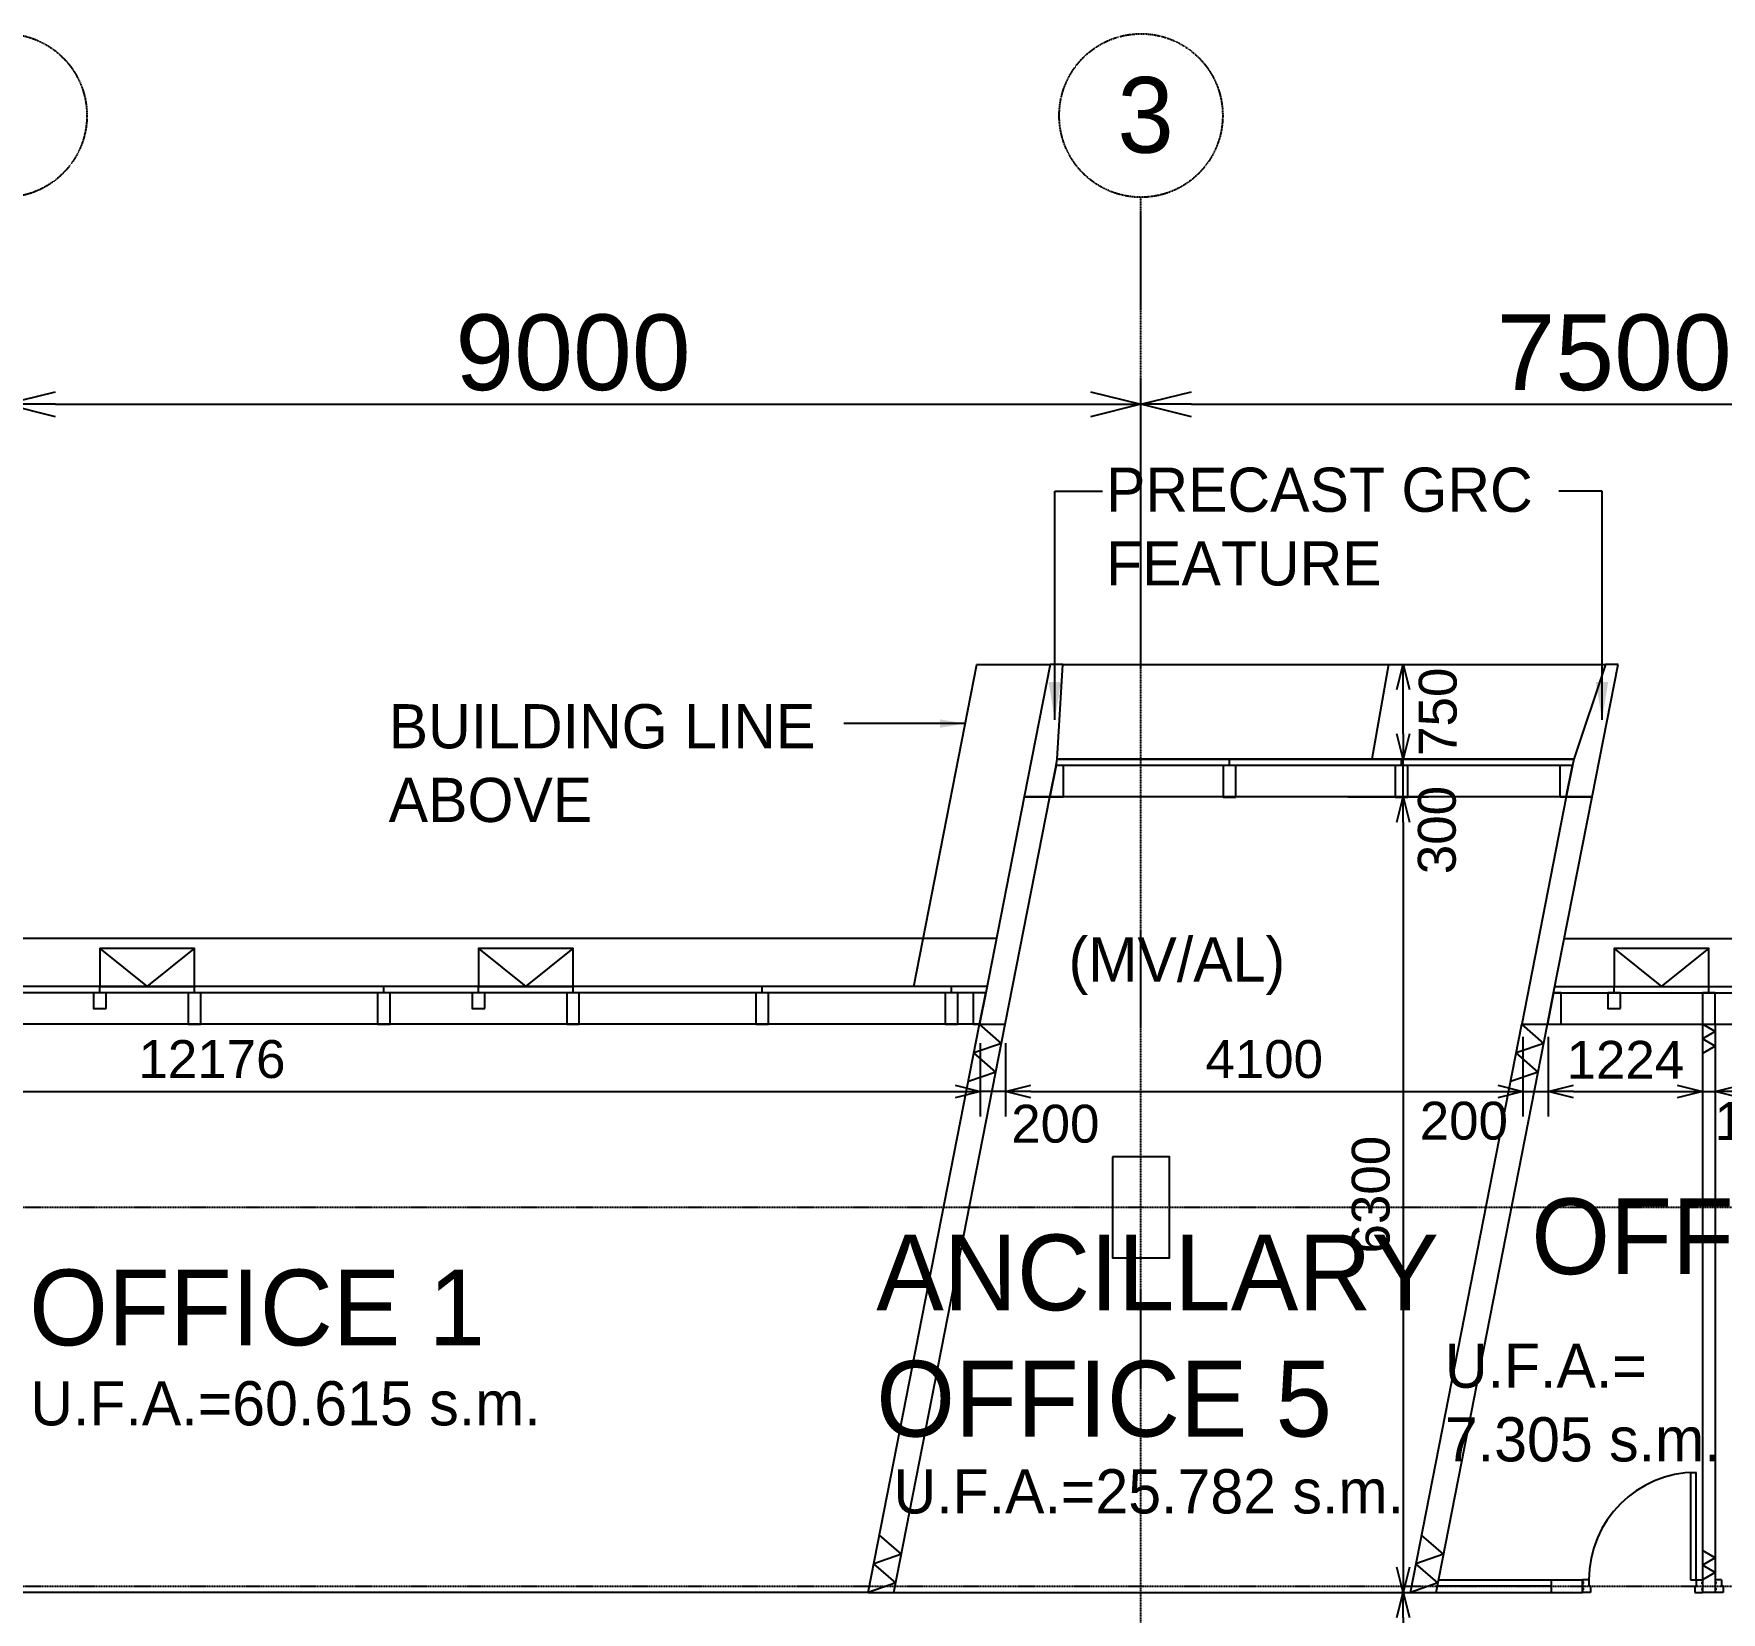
# Model space of a CAD drawing. Header units: millimetres. Extents: x 451 to 50135, y 300 to 56041.
# Drawn here: x 12973 to 26345, y 40703 to 53205 of the extents above; entities that cross this region are included whole.
import ezdxf

# ---------------------------------------------------------------- set-up
doc = ezdxf.new("R2010")
doc.units = ezdxf.units.MM
doc.linetypes.add('DASHDOT', pattern=[1, 0.5, -0.25, 0, -0.25])
doc.layers.get('0').update_dxf_attribs({"color": 8})
doc.layers.get('Defpoints').update_dxf_attribs({"color": 8})
for name, color, linetype in [('DLN020__', 8, 'DASHDOT'), ('DLN030', 8, 'Continuous'), ('DLN030_1', 8, 'Continuous'), ('DLN040__', 8, 'Continuous'), ('DLN041_1', 8, 'Continuous'), ('DLN041__', 8, 'Continuous'), ('DLN061__1', 8, 'Continuous'), ('DLN210__', 8, 'Continuous'), ('DLN220__', 8, 'Continuous'), ('DLN280__', 8, 'Continuous'), ('DLN314__', 8, 'Continuous'), ('DLN324__', 8, 'Continuous'), ('DLN325__', 8, 'Continuous'), ('FITDOOR', 8, 'Continuous')]:
    doc.layers.add(name, color=color, linetype=linetype)
doc.styles.add('A_IAS_GRID$0$Standard', font='txt')
doc.styles.add('SWIS721LT450', font='swissl.ttf')
doc.styles.add('SWIS721LT750', font='swissl.ttf')
doc.dimstyles.new('INTDIM', dxfattribs={"dimscale": 200, "dimtxt": 2.25, "dimasz": 1.5, "dimexe": 1, "dimexo": 0, "dimgap": 1, "dimtad": 1, "dimdec": 0, "dimrnd": 1, "dimzin": 1, "dimdsep": 46, "dimtxsty": 'SWIS721LT450', "dimcen": 1, "dimclrd": 256, "dimclre": 256, "dimclrt": 256, "dimaunit": 1, "dimadec": 3, "dimazin": 0, "dimtfac": 1, "dimtdec": 0, "dimtix": 1, "dimtmove": 2, "dimatfit": 0, "dimfxl": 1, "dimtolj": 1, "dimtzin": 0, "dimarcsym": 0})

# ---------------------------------------------------------------- blocks, each defined once
blk = doc.blocks.new('DIMARR')
for p, q in [((-1, 0.25), (0, 0)), ((-1, 0), (0, 0)), ((0, 0), (-1, -0.25))]:
    blk.add_line(p, q)
blk = doc.blocks.new('*D131')
at = {"layer": 'Defpoints', "color": 0, "transparency": 16777216}
for p in [(21746, 50270), (12746, 48562), (21746, 48562)]:
    blk.add_point(p, dxfattribs=at)
at = {"layer": 'DLN030_1', "lineweight": -2, "transparency": 16777216}
for p, q in [((12746, 48762), (12746, 50470)), ((21746, 48762), (21746, 50470)), ((13146, 50270), (21346, 50270))]:
    blk.add_line(p, q, dxfattribs=at)
at = {"layer": 'DLN030_1', "lineweight": -2, "transparency": 16777216, "xscale": 400, "yscale": 400, "zscale": 400, "rotation": 180}
blk.add_blockref('DIMARR', (12746, 50270), dxfattribs=at)
at = {"layer": 'DLN030_1', "lineweight": -2, "transparency": 16777216, "xscale": 400, "yscale": 400, "zscale": 400}
blk.add_blockref('DIMARR', (21746, 50270), dxfattribs=at)
at = {"layer": 'DLN030_1', "transparency": 16777216, "insert": (17246, 50678), "char_height": 600, "attachment_point": 5, "style": 'SWIS721LT450'}
blk.add_mtext('\\A1;9000', dxfattribs=at)
blk = doc.blocks.new('*D132')
at = {"layer": 'Defpoints', "color": 0, "transparency": 16777216}
for p in [(29246, 50270), (29246, 48862), (21746, 48562)]:
    blk.add_point(p, dxfattribs=at)
at = {"layer": 'DLN030_1', "lineweight": -2, "transparency": 16777216}
for p, q in [((21746, 48762), (21746, 50470)), ((29246, 49062), (29246, 50470)), ((22146, 50270), (28846, 50270))]:
    blk.add_line(p, q, dxfattribs=at)
at = {"layer": 'DLN030_1', "lineweight": -2, "transparency": 16777216, "xscale": 400, "yscale": 400, "zscale": 400, "rotation": 180}
blk.add_blockref('DIMARR', (21746, 50270), dxfattribs=at)
at = {"layer": 'DLN030_1', "lineweight": -2, "transparency": 16777216, "xscale": 400, "yscale": 400, "zscale": 400}
blk.add_blockref('DIMARR', (29246, 50270), dxfattribs=at)
at = {"layer": 'DLN030_1', "transparency": 16777216, "insert": (25496, 50678), "char_height": 600, "attachment_point": 5, "style": 'SWIS721LT450'}
blk.add_mtext('\\A1;7500', dxfattribs=at)
blk = doc.blocks.new('*D150')
at = {"layer": 'Defpoints', "color": 0, "transparency": 16777216}
for p in [(8296, 45410), (20473, 45410), (20473, 44828)]:
    blk.add_point(p, dxfattribs=at)
at = {"layer": 'DLN030', "lineweight": -2, "transparency": 16777216}
for p, q in [((8296, 45210), (8296, 44628)), ((20473, 45210), (20473, 44628)), ((8496, 44828), (20273, 44828))]:
    blk.add_line(p, q, dxfattribs=at)
at = {"layer": 'DLN030', "lineweight": -2, "transparency": 16777216, "xscale": 200, "yscale": 200, "zscale": 200, "rotation": 180}
blk.add_blockref('DIMARR', (8296, 44828), dxfattribs=at)
at = {"layer": 'DLN030', "lineweight": -2, "transparency": 16777216, "xscale": 200, "yscale": 200, "zscale": 200}
blk.add_blockref('DIMARR', (20473, 44828), dxfattribs=at)
at = {"layer": 'DLN030', "transparency": 16777216, "insert": (14385, 45082), "char_height": 300, "attachment_point": 5, "style": 'SWIS721LT450'}
blk.add_mtext('\\A1;12176', dxfattribs=at)
blk = doc.blocks.new('*D151')
at = {"layer": 'Defpoints', "color": 0, "transparency": 16777216}
for p in [(20473, 45410), (20673, 45410), (20473, 44828)]:
    blk.add_point(p, dxfattribs=at)
at = {"layer": 'DLN030', "lineweight": -2, "transparency": 16777216}
for p, q in [((20473, 45210), (20473, 44628)), ((20673, 45210), (20673, 44628)), ((20673, 44828), (20473, 44828))]:
    blk.add_line(p, q, dxfattribs=at)
at = {"layer": 'DLN030', "transparency": 16777216, "insert": (21068, 44570), "char_height": 300, "attachment_point": 5, "style": 'SWIS721LT450'}
blk.add_mtext('\\A1;200', dxfattribs=at)
blk = doc.blocks.new('*D152')
at = {"layer": 'Defpoints', "color": 0, "transparency": 16777216}
for p in [(20673, 45410), (24773, 45410), (24773, 44828)]:
    blk.add_point(p, dxfattribs=at)
at = {"layer": 'DLN030', "lineweight": -2, "transparency": 16777216}
for p, q in [((20673, 45210), (20673, 44628)), ((24773, 45210), (24773, 44628)), ((20873, 44828), (24573, 44828))]:
    blk.add_line(p, q, dxfattribs=at)
at = {"layer": 'DLN030', "lineweight": -2, "transparency": 16777216, "xscale": 200, "yscale": 200, "zscale": 200, "rotation": 180}
blk.add_blockref('DIMARR', (20673, 44828), dxfattribs=at)
at = {"layer": 'DLN030', "lineweight": -2, "transparency": 16777216, "xscale": 200, "yscale": 200, "zscale": 200}
blk.add_blockref('DIMARR', (24773, 44828), dxfattribs=at)
at = {"layer": 'DLN030', "transparency": 16777216, "insert": (22723, 45082), "char_height": 300, "attachment_point": 5, "style": 'SWIS721LT450'}
blk.add_mtext('\\A1;4100', dxfattribs=at)
blk = doc.blocks.new('*D153')
at = {"layer": 'Defpoints', "color": 0, "transparency": 16777216}
for p in [(24973, 45410), (26196, 45310), (26196, 44828)]:
    blk.add_point(p, dxfattribs=at)
at = {"layer": 'DLN030', "lineweight": -2, "transparency": 16777216}
for p, q in [((24973, 45210), (24973, 44628)), ((26196, 45110), (26196, 44628)), ((25173, 44828), (25996, 44828))]:
    blk.add_line(p, q, dxfattribs=at)
at = {"layer": 'DLN030', "lineweight": -2, "transparency": 16777216, "xscale": 200, "yscale": 200, "zscale": 200, "rotation": 180}
blk.add_blockref('DIMARR', (24973, 44828), dxfattribs=at)
at = {"layer": 'DLN030', "lineweight": -2, "transparency": 16777216, "xscale": 200, "yscale": 200, "zscale": 200}
blk.add_blockref('DIMARR', (26196, 44828), dxfattribs=at)
at = {"layer": 'DLN030', "transparency": 16777216, "insert": (25585, 45078), "char_height": 300, "attachment_point": 5, "style": 'SWIS721LT450'}
blk.add_mtext('\\A1;1224', dxfattribs=at)
blk = doc.blocks.new('*D179')
at = {"layer": 'Defpoints', "color": 0, "transparency": 16777216}
for p in [(23187, 47460), (23824, 47460), (23187, 47160)]:
    blk.add_point(p, dxfattribs=at)
at = {"layer": 'DLN030', "lineweight": -2, "transparency": 16777216}
for p, q in [((23387, 47460), (24024, 47460)), ((23824, 47160), (23824, 47460)), ((23387, 47160), (24024, 47160))]:
    blk.add_line(p, q, dxfattribs=at)
at = {"layer": 'DLN030', "transparency": 16777216, "insert": (24093, 46898), "char_height": 300, "attachment_point": 5, "rotation": 90, "style": 'SWIS721LT450'}
blk.add_mtext('\\A1;300', dxfattribs=at)
blk = doc.blocks.new('*D180')
at = {"layer": 'Defpoints', "color": 0, "transparency": 16777216}
for p in [(23037, 48210), (23824, 48210), (23187, 47460)]:
    blk.add_point(p, dxfattribs=at)
at = {"layer": 'DLN030', "lineweight": -2, "transparency": 16777216}
for p, q in [((23237, 48210), (24024, 48210)), ((23824, 47660), (23824, 48010)), ((23387, 47460), (24024, 47460))]:
    blk.add_line(p, q, dxfattribs=at)
at = {"layer": 'DLN030', "lineweight": -2, "transparency": 16777216, "xscale": 200, "yscale": 200, "zscale": 200}
for p, rotation in [((23824, 48210), 90), ((23824, 47460), 270)]:
    blk.add_blockref('DIMARR', p, dxfattribs=dict(at, rotation=rotation))
at = {"layer": 'DLN030', "transparency": 16777216, "insert": (24100, 47835), "char_height": 300, "attachment_point": 5, "rotation": 90, "style": 'SWIS721LT450'}
blk.add_mtext('\\A1;750', dxfattribs=at)
blk = doc.blocks.new('*D196')
at = {"layer": 'Defpoints', "color": 0, "transparency": 16777216}
for p in [(24773, 45460), (24973, 45460), (24973, 44828)]:
    blk.add_point(p, dxfattribs=at)
at = {"layer": 'DLN030', "lineweight": -2, "transparency": 16777216}
for p, q in [((24773, 45260), (24773, 44628)), ((24973, 45260), (24973, 44628)), ((24773, 44828), (24973, 44828))]:
    blk.add_line(p, q, dxfattribs=at)
at = {"layer": 'DLN030', "transparency": 16777216, "insert": (24305, 44594), "char_height": 300, "attachment_point": 5, "style": 'SWIS721LT450'}
blk.add_mtext('\\A1;200', dxfattribs=at)
blk = doc.blocks.new('*D202')
at = {"layer": 'Defpoints', "color": 0, "transparency": 16777216}
for p in [(23187, 47160), (23037, 40860), (23824, 40860)]:
    blk.add_point(p, dxfattribs=at)
at = {"layer": 'DLN030', "lineweight": -2, "transparency": 16777216}
for p, q in [((23387, 47160), (24024, 47160)), ((23824, 46960), (23824, 41060)), ((23237, 40860), (24024, 40860))]:
    blk.add_line(p, q, dxfattribs=at)
at = {"layer": 'DLN030', "lineweight": -2, "transparency": 16777216, "xscale": 200, "yscale": 200, "zscale": 200}
for p, rotation in [((23824, 47160), 90), ((23824, 40860), 270)]:
    blk.add_blockref('DIMARR', p, dxfattribs=dict(at, rotation=rotation))
at = {"layer": 'DLN030', "transparency": 16777216, "insert": (23569, 44010), "char_height": 300, "attachment_point": 5, "rotation": 90, "style": 'SWIS721LT450'}
blk.add_mtext('\\A1;6300', dxfattribs=at)
blk = doc.blocks.new('*D203')
at = {"layer": 'Defpoints', "color": 0, "transparency": 16777216}
for p in [(23292, 40860), (23037, 39410), (23824, 39410)]:
    blk.add_point(p, dxfattribs=at)
at = {"layer": 'DLN030', "lineweight": -2, "transparency": 16777216}
for p, q in [((23492, 40860), (24024, 40860)), ((23824, 40660), (23824, 39610)), ((23237, 39410), (24024, 39410))]:
    blk.add_line(p, q, dxfattribs=at)
at = {"layer": 'DLN030', "lineweight": -2, "transparency": 16777216, "xscale": 200, "yscale": 200, "zscale": 200}
for p, rotation in [((23824, 40860), 90), ((23824, 39410), 270)]:
    blk.add_blockref('DIMARR', p, dxfattribs=dict(at, rotation=rotation))
at = {"layer": 'DLN030', "transparency": 16777216, "insert": (23569, 40135), "char_height": 300, "attachment_point": 5, "rotation": 90, "style": 'SWIS721LT450'}
blk.add_mtext('\\A1;1450', dxfattribs=at)
blk = doc.blocks.new('*D208')
at = {"layer": 'Defpoints', "color": 0, "transparency": 16777216}
for p in [(26196, 45360), (26296, 45360), (26296, 44828)]:
    blk.add_point(p, dxfattribs=at)
at = {"layer": 'DLN030', "lineweight": -2, "transparency": 16777216}
for p, q in [((26196, 45160), (26196, 44628)), ((26296, 45160), (26296, 44628)), ((26196, 44828), (26296, 44828))]:
    blk.add_line(p, q, dxfattribs=at)
at = {"layer": 'DLN030', "transparency": 16777216, "insert": (26641, 44591), "char_height": 300, "attachment_point": 5, "style": 'SWIS721LT450'}
blk.add_mtext('\\A1;100', dxfattribs=at)
blk = doc.blocks.new('*D209')
at = {"layer": 'Defpoints', "color": 0, "transparency": 16777216}
for p in [(26296, 45360), (28796, 45410), (28796, 44828)]:
    blk.add_point(p, dxfattribs=at)
at = {"layer": 'DLN030', "lineweight": -2, "transparency": 16777216}
for p, q in [((28796, 45210), (28796, 44628)), ((26296, 45160), (26296, 44628)), ((26496, 44828), (28596, 44828))]:
    blk.add_line(p, q, dxfattribs=at)
at = {"layer": 'DLN030', "lineweight": -2, "transparency": 16777216, "xscale": 200, "yscale": 200, "zscale": 200, "rotation": 180}
blk.add_blockref('DIMARR', (26296, 44828), dxfattribs=at)
at = {"layer": 'DLN030', "lineweight": -2, "transparency": 16777216, "xscale": 200, "yscale": 200, "zscale": 200}
blk.add_blockref('DIMARR', (28796, 44828), dxfattribs=at)
at = {"layer": 'DLN030', "transparency": 16777216, "insert": (27546, 45082), "char_height": 300, "attachment_point": 5, "style": 'SWIS721LT450'}
blk.add_mtext('\\A1;2500', dxfattribs=at)
blk = doc.blocks.new('DR1CR2')
at = {"layer": 'FITDOOR'}
for p, q in [((-50, 0), (-50, -50)), ((-50, 0), (0, 0)), ((0, 0), (0, -25)), ((-62.5, -50), (-50, -50)), ((-62.5, -50), (-62.5, -100)), ((-62.5, -100), (0, -100)), ((-12, -25), (0, -25)), ((-12, -75), (0, -75)), ((0, -75), (0, -100))]:
    blk.add_line(p, q, dxfattribs=at)
blk = doc.blocks.new('DR1AD')
at = {"layer": 'FITDOOR'}
for p, q in [((-45, 1), (0, 1)), ((-45, 1), (-45, 0)), ((0, 0), (0, 1)), ((-45, 0), (0, 0))]:
    blk.add_line(p, q, dxfattribs=at)
blk = doc.blocks.new('DR1AM')
at = {"layer": 'FITDOOR'}
blk.add_arc((0, 0), 1, 90, 180, dxfattribs=at)
blk = doc.blocks.new('DR1CL2')
at = {"layer": 'FITDOOR'}
for p, q in [((50, 0), (0, 0)), ((0, 0), (0, -25)), ((50, 0), (50, -50)), ((12, -25), (0, -25)), ((0, -75), (0, -100)), ((12, -75), (0, -75)), ((62.5, -100), (0, -100)), ((62.5, -50), (50, -50)), ((62.5, -50), (62.5, -100))]:
    blk.add_line(p, q, dxfattribs=at)
blk = doc.blocks.new('A$C75032E79')
at = {"layer": 'DLN314__', "ltscale": 0.05}
blk.add_lwpolyline([(-750, 0), (0, 0), (0, 300), (-750, 300)], close=True, dxfattribs=at)
blk.add_lwpolyline([(-750, 300), (-375, 0), (0, 300)], dxfattribs=at)
blk = doc.blocks.new('MAGETA-2')
at = {"layer": 'DLN314__'}
blk.add_line((-211908, -468637), (-211908, -468587), dxfattribs=at)
blk.add_lwpolyline([(-211858, -468762), (-211858, -468637), (-211958, -468637), (-211958, -468762)], close=True, dxfattribs=at)
blk = doc.blocks.new('MAGENTA')
at = {"layer": 'DLN314__'}
blk.add_line((-212508, -468222), (-212508, -468172), dxfattribs=at)
blk.add_lwpolyline([(-212458, -468472), (-212458, -468222), (-212558, -468222), (-212558, -468472)], close=True, dxfattribs=at)
blk = doc.blocks.new('w')
at = {"layer": 'DLN061__1'}
for p, q in [((-380707, -515975), (-380854, -515719)), ((-380707, -515975), (-380559, -515719)), ((-380411, -515975), (-380559, -515719)), ((-380411, -515975), (-380263, -515719))]:
    blk.add_line(p, q, dxfattribs=at)

msp = doc.modelspace()

# ---------------------------------------------------------------- linework, layer by layer
at = {"layer": 'DLN020__'}
for p, q in [((21746.5, 6659.8), (21746.5, 51909.8)), ((1746.5, 43909.8), (45496.5, 43909.8)), ((1746.5, 40909.8), (45496.5, 40909.8))]:
    msp.add_line(p, q, dxfattribs=at)
for centre in [(12746.5, 52557.4), (21746.5, 52557.4)]:
    msp.add_circle(centre, 647.6, dxfattribs=at)
at = {"layer": 'DLN210__'}
for p, q in [((21126.5, 48209.8), (25426.5, 48209.8)), ((23709, 48209.8), (23575.1, 47459.8))]:
    msp.add_line(p, q, dxfattribs=at)
for points in [[(21073.4, 47409.8), (21083.2, 47459.8), (21126.5, 48209.8), (21026.5, 48209.8), (20820.6, 47159.8), (21024.4, 47159.8)], [(25526.5, 48209.8), (25426.5, 48209.8), (25175.6, 47459.8), (25165.8, 47409.8), (25166.8, 47409.8), (25116.8, 47159.8), (25320.6, 47159.8)]]:
    msp.add_lwpolyline(points, close=True, dxfattribs=at)
at = {"layer": 'DLN220__'}
for p, q in [((19585.3, 40859.8), (20467.7, 45359.8)), ((19789.1, 40859.8), (20671.5, 45359.8)), ((23881.5, 40859.8), (24763.9, 45359.8)), ((24085.3, 40859.8), (24967.7, 45359.8)), ((26196.5, 45359.8), (26196.5, 40859.8)), ((26296.5, 45359.8), (26296.5, 40859.8)), ((24996.5, 40959.8), (25246.5, 40959.8)), ((24996.5, 40959.8), (24996.5, 40859.8)), ((25246.5, 40959.8), (25246.5, 40859.8)), ((25246.5, 40859.8), (25246.5, 40959.8)), ((25246.5, 40959.8), (25246.5, 40859.8)), ((25246.5, 40959.8), (25246.5, 40859.8)), ((19585.3, 40859.8), (19789.1, 40859.8)), ((23881.5, 40859.8), (24085.3, 40859.8)), ((24996.5, 40859.8), (25246.5, 40859.8)), ((26296.5, 40859.8), (26196.5, 40859.8))]:
    msp.add_line(p, q, dxfattribs=at)
at = {"layer": 'DLN220__', "ltscale": 0.05}
for p, q in [((19585.3, 40859.8), (12796.5, 40859.8)), ((19789.1, 40859.8), (23881.5, 40859.8))]:
    msp.add_line(p, q, dxfattribs=at)
msp.add_lwpolyline([(19946.5, 45659.8), (20446.5, 48209.8), (21026.5, 48209.8)], dxfattribs=at)
at = {"layer": 'DLN280__'}
for points in [[(21024.4, 47159.8), (20820.6, 47159.8), (20516.7, 45609.8), (20517.7, 45609.8), (20467.7, 45359.8), (20671.5, 45359.8)], [(25320.6, 47159.8), (25116.8, 47159.8), (24763.9, 45359.8), (24967.7, 45359.8), (25016.7, 45609.8)], [(21521.5, 44309.8), (21521.5, 43509.8), (21971.5, 43509.8), (21971.5, 44309.8)]]:
    msp.add_lwpolyline(points, close=True, dxfattribs=at)
at = {"layer": 'DLN314__'}
for p, q in [((21083.2, 47459.8), (25175.6, 47459.8)), ((25175.6, 47459.8), (21083.2, 47459.8)), ((22397.4, 47409.8), (21133.2, 47409.8)), ((23761.5, 47409.8), (22497.4, 47409.8)), ((25066.8, 47409.8), (23863.4, 47409.8)), ((25116.8, 47159.8), (21024.4, 47159.8)), ((20601, 46039.8), (7616.5, 46039.8)), ((25101, 46039.8), (29626.5, 46039.8)), ((20526.5, 45659.8), (7996.5, 45659.8)), ((20517.7, 45609.8), (8046.5, 45609.8)), ((25016.7, 45609.8), (29196.5, 45609.8)), ((25026.5, 45659.8), (29246.5, 45659.8)), ((20467.7, 45359.8), (8296.5, 45359.8)), ((24967.7, 45359.8), (28946.5, 45359.8))]:
    msp.add_line(p, q, dxfattribs=at)
for points in [[(21133.2, 47159.8), (21133.2, 47409.8), (21073.4, 47409.8), (21024.4, 47159.8)], [(25116.8, 47159.8), (25166.8, 47409.8), (25066.8, 47409.8), (25066.8, 47159.8)], [(20467.7, 45359.8), (20517.7, 45609.8), (20417.7, 45609.8), (20417.7, 45359.8)], [(25076.5, 45359.8), (25076.5, 45609.8), (25016.7, 45609.8), (24967.7, 45359.8)]]:
    msp.add_lwpolyline(points, close=True, dxfattribs=at)
at = {"layer": 'DLN324__'}
for p, q in [((24104.9, 40959.8), (24996.5, 40959.8)), ((24085.3, 40859.8), (24996.5, 40859.8)), ((24996.5, 40909.8), (24095.1, 40909.8))]:
    msp.add_line(p, q, dxfattribs=at)

# ---------------------------------------------------------------- block references
at = {"layer": 'DLN061__1'}
for p, xscale, yscale, zscale, rotation in [((-317746.7, 414414), 0.7812500000155164, 0.7812500000155164, 0.7812500000155164, 78.90627698967424), ((-313450.6, 414414), 0.7812500000155164, 0.7812500000155164, 0.7812500000155164, 78.90627698967424), ((-175256.4, 193900.1), 0.390625, 0.390625, 0.390625, 90), ((-318540.2, 410367.2), 0.7812500000155164, 0.7812500000155164, 0.7812500000155164, 78.90627698967424), ((-314244, 410367.2), 0.7812500000155164, 0.7812500000155164, 0.7812500000155164, 78.90627698967424), ((-175256.4, 189731), 0.390625, 0.390625, 0.390625, 90)]:
    msp.add_blockref('w', p, dxfattribs=dict(at, xscale=xscale, yscale=yscale, zscale=zscale, rotation=rotation))
at = {"layer": 'DLN314__'}
for name, p in [('MAGENTA', (234954.9, 515631.7)), ('MAGENTA', (236319, 515631.7)), ('MAGETA-2', (225404.3, 514246.6)), ('MAGENTA', (226754, 513831.7)), ('MAGENTA', (228254, 513831.7)), ('MAGETA-2', (228404.3, 514246.6)), ('MAGENTA', (229754, 513831.7)), ('MAGENTA', (231254, 513831.7)), ('MAGENTA', (232754, 513831.7)), ('MAGETA-2', (237404.3, 514246.6)), ('MAGENTA', (238754, 513831.7))]:
    msp.add_blockref(name, p, dxfattribs=at)
at = {"layer": 'DLN314__', "ltscale": 0.05}
for p in [(14246.5, 45659.8), (17246.5, 45659.8), (26246.5, 45659.8)]:
    msp.add_blockref('A$C75032E79', p, dxfattribs=at)
at = {"layer": 'DLN325__', "xscale": 850, "yscale": 850, "zscale": 850}
msp.add_blockref('DR1AM', (26146.5, 40959.8), dxfattribs=at)
at = {"layer": 'DLN325__', "yscale": 850}
msp.add_blockref('DR1AD', (26146.5, 40959.8), dxfattribs=at)
at = {"layer": 'DLN325__'}
for name, p in [('DR1CL2', (25246.5, 40959.8)), ('DR1CR2', (26196.5, 40959.8))]:
    msp.add_blockref(name, p, dxfattribs=at)
at = {"layer": 'DLN325__', "xscale": -1}
msp.add_blockref('DR1CR2', (26296.5, 40959.8), dxfattribs=at)

# ---------------------------------------------------------------- texts
at = {"layer": 'DLN020__', "insert": (21559.8, 52862.7), "char_height": 600, "width": 17069.008, "attachment_point": 1, "style": 'A_IAS_GRID$0$Standard'}
msp.add_mtext('3', dxfattribs=at)
at = {"layer": 'DLN040__', "char_height": 350, "width": 4317.27, "attachment_point": 7, "style": 'SWIS721LT750'}
for s, insert in [('{\\fUnivers|b0|i0|c0|p34;PRECAST GRC FEATURE}', (21469.6, 48830.2)), ('{\\fUnivers|b0|i0|c0|p34;BUILDING LINE ABOVE}', (15785.4, 46956.7))]:
    msp.add_mtext(s, dxfattribs=dict(at, insert=insert))
at = {"layer": 'DLN041_1', "attachment_point": 7, "style": 'SWIS721LT750'}
for s, insert, char_height, width in [('{\\fUnivers|b0|i0|c0|p34;(MV/AL)}', (21172.8, 45592.3), 350, 9007.441), ('{\\fUnivers|b0|i0|c0|p34;ANCILLARY\\POFFICE 5}', (19649, 42085.5), 600, 13820.26), ('{\\fUnivers|b0|i0|c0|p34;OFFICE 1}', (12936.3, 42808.1), 600, 4465.714), ('{\\fUnivers|b0|i0|c0|p34;U.F.A.= \\P7.305 s.m.}', (24154.9, 41892.2), 350, 3069.175), ('{\\fUnivers|b0|i0|c0|p34;U.F.A.=60.615 s.m.}', (12945.8, 42177.6), 350, 9007.441), ('{\\fUnivers|b0|i0|c0|p34;U.F.A.=25.782 s.m.}', (19785.9, 41480), 350, 9007.441)]:
    msp.add_mtext(s, dxfattribs=dict(at, insert=insert, char_height=char_height, width=width))
at = {"layer": 'DLN041_1', "insert": (24839.4, 43371.9), "char_height": 600, "attachment_point": 7, "style": 'SWIS721LT750'}
msp.add_mtext('{\\fUnivers|b0|i0|c0|p34;OFFICE 2 - 3}', dxfattribs=at)

# ---------------------------------------------------------------- dimensions: what is measured, and where the dimension line sits
at = {"layer": 'DLN030'}
for base, p1, p2, angle, picture, middle, dimtype in [((23823.7, 48209.8), (23187.4, 47459.8), (23036.5, 48209.8), 270, '*D180', (24099.8, 47834.8), 160), ((23823.7, 47459.8), (23187.4, 47159.8), (23187.4, 47459.8), 90, '*D179', (24093.1, 46897.6), 161), ((20472.6, 44827.7), (20672.6, 45409.8), (20472.6, 45409.8), 180, '*D151', (21068.2, 44570.3), 160)]:
    dim = msp.add_linear_dim(base=base, p1=p1, p2=p2, angle=angle, dimstyle='INTDIM', override={"dimscale": 1, "dimtxt": 300, "dimasz": 200, "dimexe": 200, "dimexo": 200, "dimgap": 100, "dimrnd": 0, "dimzin": 0, "dimblk": 'DIMARR', "dimcen": 200, "dimclrt": 256}, dxfattribs=at)
    dim.commit()
    dim.dimension.update_dxf_attribs({"geometry": picture, "text_midpoint": middle, "dimtype": dimtype})
for base, p1, p2, picture, middle in [((23823.7, 40859.8), (23187.4, 47159.8), (23036.5, 40859.8), '*D202', (23569.5, 44009.8)), ((23823.7, 39409.8), (23292, 40859.8), (23036.5, 39409.8), '*D203', (23569.5, 40134.8))]:
    dim = msp.add_linear_dim(base=base, p1=p1, p2=p2, angle=90, dimstyle='INTDIM', override={"dimscale": 1, "dimtxt": 300, "dimasz": 200, "dimexe": 200, "dimexo": 200, "dimgap": 100, "dimrnd": 0, "dimzin": 0, "dimblk": 'DIMARR', "dimcen": 200, "dimclrt": 256}, dxfattribs=at)
    dim.commit()
    dim.dimension.update_dxf_attribs({"geometry": picture, "text_midpoint": middle})
for base, p1, p2, picture, middle in [((20472.6, 44827.7), (8296.5, 45409.8), (20472.6, 45409.8), '*D150', (14384.5, 45081.9)), ((24772.6, 44827.7), (20672.6, 45409.8), (24772.6, 45409.8), '*D152', (22722.6, 45081.9)), ((26196.5, 44827.7), (24972.6, 45409.8), (26196.5, 45309.8), '*D153', (25584.5, 45077.7)), ((28796.5, 44827.7), (26296.5, 45359.8), (28796.5, 45409.8), '*D209', (27546.5, 45081.9))]:
    dim = msp.add_linear_dim(base=base, p1=p1, p2=p2, dimstyle='INTDIM', override={"dimscale": 1, "dimtxt": 300, "dimasz": 200, "dimexe": 200, "dimexo": 200, "dimgap": 100, "dimrnd": 0, "dimzin": 0, "dimblk": 'DIMARR', "dimcen": 200, "dimclrt": 256}, dxfattribs=at)
    dim.commit()
    dim.dimension.update_dxf_attribs({"geometry": picture, "text_midpoint": middle})
dim = msp.add_linear_dim(base=(24972.6, 44827.7), p1=(24772.6, 45459.8), p2=(24972.6, 45459.8), text='200', dimstyle='INTDIM', override={"dimscale": 1, "dimtxt": 300, "dimasz": 200, "dimexe": 200, "dimexo": 200, "dimgap": 100, "dimrnd": 0, "dimzin": 0, "dimblk": 'DIMARR', "dimcen": 200, "dimclrt": 256}, dxfattribs=at)
dim.commit()
dim.dimension.update_dxf_attribs({"geometry": '*D196', "text_midpoint": (24305.1, 44593.8), "dimtype": 160})
dim = msp.add_linear_dim(base=(26296.5, 44827.7), p1=(26196.5, 45359.8), p2=(26296.5, 45359.8), dimstyle='INTDIM', override={"dimscale": 1, "dimtxt": 300, "dimasz": 200, "dimexe": 200, "dimexo": 200, "dimgap": 100, "dimrnd": 0, "dimzin": 0, "dimblk": 'DIMARR', "dimcen": 200, "dimclrt": 256}, dxfattribs=at)
dim.commit()
dim.dimension.update_dxf_attribs({"geometry": '*D208', "text_midpoint": (26640.8, 44590.5), "dimtype": 160})
at = {"layer": 'DLN030_1'}
for base, p1, p2, picture, middle in [((21746.5, 50269.7), (12746.5, 48561.5), (21746.5, 48561.5), '*D131', (17246.5, 50678.1)), ((29246.5, 50269.7), (21746.5, 48561.5), (29246.5, 48861.5), '*D132', (25496.5, 50678.1))]:
    dim = msp.add_linear_dim(base=base, p1=p1, p2=p2, angle=360, dimstyle='INTDIM', override={"dimscale": 1, "dimtxt": 600, "dimasz": 400, "dimexe": 200, "dimexo": 200, "dimgap": 100, "dimrnd": 0, "dimzin": 0, "dimblk": 'DIMARR', "dimcen": 200, "dimclrt": 256}, dxfattribs=at)
    dim.commit()
    dim.dimension.update_dxf_attribs({"geometry": picture, "text_midpoint": middle})

# ---------------------------------------------------------------- leaders
at = {"layer": 'DLN040__'}
for points in [[(21063.6, 47771.3), (21063.6, 49582.8), (21441.5, 49582.8)], [(25399.9, 47771.3), (25399.9, 49582.8), (25058.7, 49582.8)]]:
    msp.add_leader(points, dimstyle='INTDIM', override={"dimtad": 0}, dxfattribs=at)
at = {"layer": 'DLN041__'}
msp.add_leader([(20354.7, 47741.3), (19392.4, 47741.3)], dimstyle='INTDIM', override={"dimscale": 1, "dimtxt": 300, "dimasz": 200, "dimexe": 200, "dimexo": 200, "dimgap": 100, "dimtad": 0, "dimrnd": 0, "dimzin": 0, "dimcen": 200, "dimclrt": 256}, dxfattribs=at)

doc.saveas('drawing.dxf')
